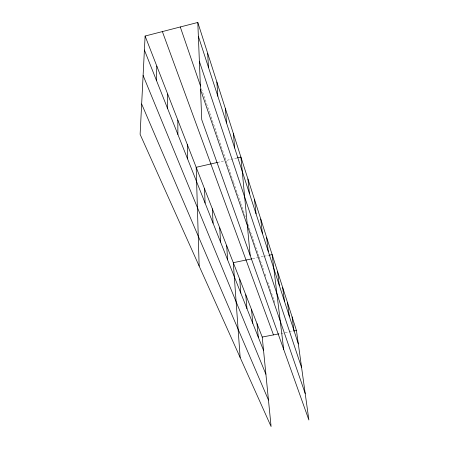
<?xml version="1.0" encoding="UTF-8"?>
<svg xmlns="http://www.w3.org/2000/svg" width="449" height="449" viewBox="0 0 449 449"><rect width="100%" height="100%" fill="white"/><g stroke="black" fill="none" stroke-linecap="round" stroke-linejoin="round"><path stroke-width="0.34" stroke-dasharray="2.25 1.68" d="M217.462 162.431L224.079 160.922M236.864 158.003L226.06 160.467L209.846 113.17M252.652 258.663L257.939 257.563M263.327 256.446L259.258 257.288L263.451 269.518M264.006 256.306L268.76 255.318M280.995 333.455L283.734 332.934M285.104 332.67L288.443 332.03M289.111 331.901L293.113 331.137M201.438 88.661L209.621 112.519M226.285 161.129L233.295 181.564M233.519 182.227L236.011 189.484M236.236 190.14L240.535 202.679M240.754 203.318L245.597 217.445M248.028 224.534L259.034 256.632M265 274.025L265.673 276.006M267.711 281.944L275.13 303.575"/><path stroke-width="0.67" d="M167.528 108.349L167.679 94.049M156.392 80.276L156.808 66.093M145.111 36.038L140.116 134.335L271.089 426.55L262.222 337.053L145.111 36.038L197.801 22.45L296.452 330.498L308.884 420.006L201.747 119.675L197.801 22.45M217.462 162.431L196.179 167.297L199.154 266.049M237.538 157.846L240.911 157.077L250.172 255.419M251.99 258.798L233.289 262.682L240.159 357.539M269.439 255.178L272.15 254.611L283.678 349.35M262.222 337.053L278.941 333.848M293.781 331.008L296.452 330.498M141.66 104L268.463 400.053M143.108 75.449L265.903 374.219M144.398 50.035L263.552 350.461M162.375 31.587L273.463 334.898M180.285 26.968L200.529 86.012M200.529 89.632L305.202 393.492M199.378 61.39L301.616 367.658M198.363 36.279L298.316 343.9M292.086 316.871L293.932 330.408M287.495 302.525L289.313 316.191M282.657 287.411L284.442 301.206M277.549 271.465L279.295 285.373M266.611 237.319L268.266 251.423M260.751 219.011L262.345 233.199M254.532 199.603L256.059 213.853M247.932 178.999L249.38 193.294M257.019 323.684L258.304 337.233M251.547 309.619L252.776 323.302M233.429 133.707L234.664 148.007M245.788 294.808L246.956 308.62M239.71 279.183L240.804 293.113M225.432 108.737L226.537 122.998M216.873 82.01L217.827 96.181M226.7 245.749L227.626 259.892M219.729 227.839L220.56 242.067M207.685 53.319L208.459 67.35M212.349 208.858L213.062 223.159M204.508 188.715L205.092 203.071M187.3 144.477L187.564 158.873M177.821 120.119L177.888 134.481"/></g></svg>
